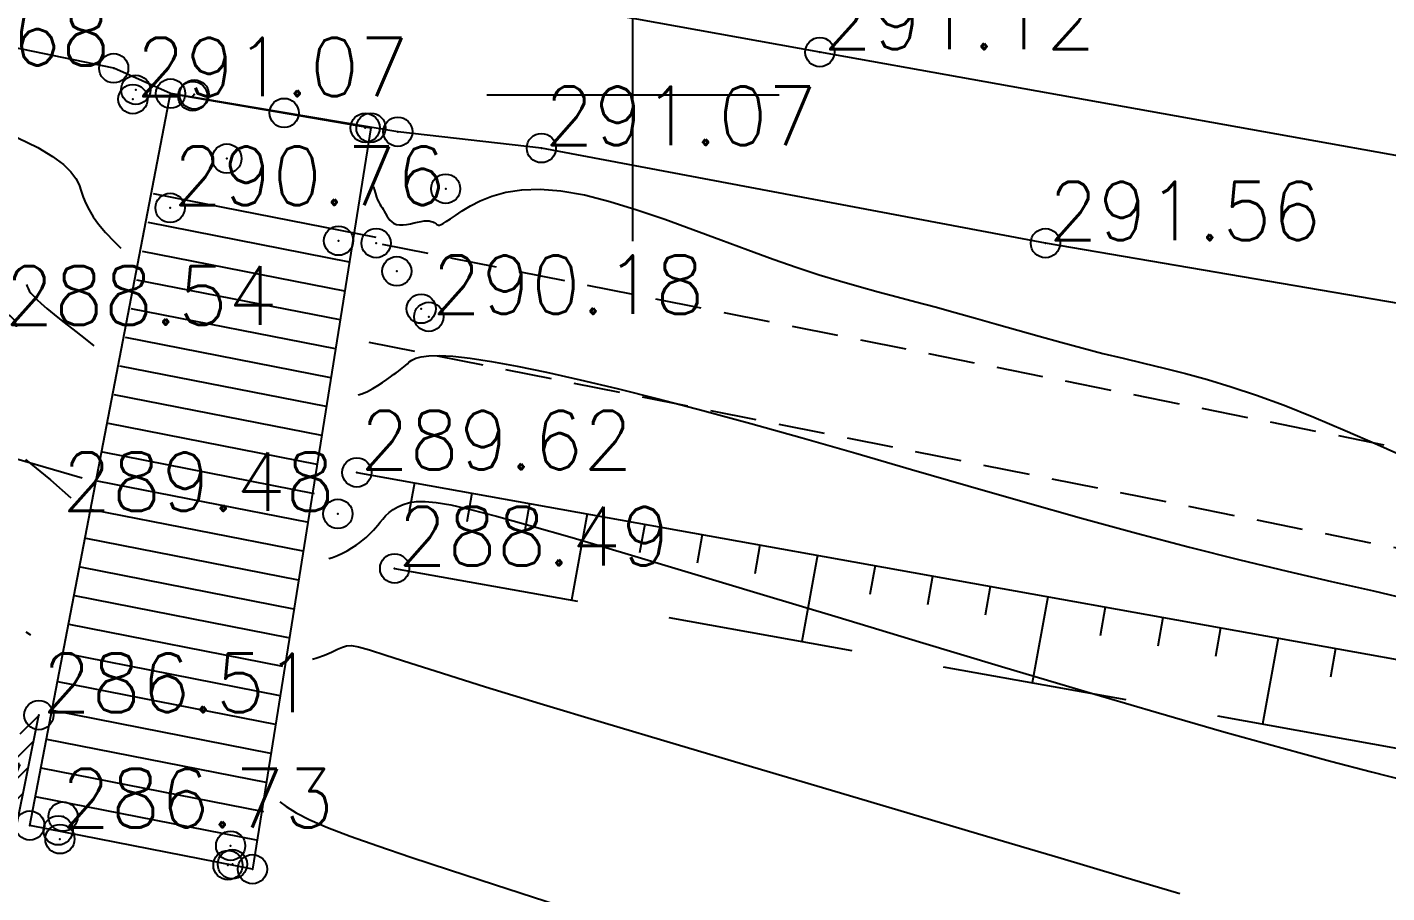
# Model space of a CAD drawing. Header units: millimetres. Extents: x 524954 to 526204, y 9523489 to 9524010.
# Drawn here: x 525789.65 to 525812.89, y 9523786.36 to 9523801.16 of the extents above; entities that cross this region are included whole.
import ezdxf
from ezdxf.enums import TextEntityAlignment as Align

# ---------------------------------------------------------------- set-up
doc = ezdxf.new("R2010")
doc.units = ezdxf.units.MM
doc.header["$PDMODE"] = 32
doc.header["$PDSIZE"] = 0.5
doc.linetypes.add('CACHE2', pattern=[4.7625, 3.175, -1.5875])
for name, color, linetype in [('Bas_Talus', 40, 'CACHE2'), ('Bord_Route_Existante', 6, 'Continuous'), ('Caniveau', 5, 'CACHE2'), ('Carroyage', 7, 'Continuous'), ('Cloture', 7, 'Continuous'), ('CN_01_00', 3, 'Continuous'), ('CN_02_00', 4, 'Continuous'), ('CN_10_00', 1, 'Continuous'), ('Haut_Talus', 30, 'Continuous'), ('Murs', 1, 'Continuous'), ('Talus', 2, 'Continuous'), ('TopoAlt', 3, 'Continuous'), ('TOPOJIS', 7, 'Continuous')]:
    doc.layers.add(name, color=color, linetype=linetype)
doc.layers.add('Bord_Route_Existante_POLY3D', color=6, linetype='Continuous', plot=False)
doc.layers.add('Trottoir', color=7, linetype='Continuous', true_color=0xff6666)
doc.styles.add('Simplex 1.0', font='Simplex.shx', dxfattribs={"width": 0.99, "height": 1})

# ---------------------------------------------------------------- blocks, each defined once
blk = doc.blocks.new('TCPOINT M')
at = {"color": 0}
blk.add_point((0, 0), dxfattribs=at)
at = {"layer": 'TopoAlt', "style": 'Simplex 1.0', "width": 0.99}
blk.add_attdef('ALT', (0.15, 0.15), '', height=1, dxfattribs=at)

msp = doc.modelspace()

# ---------------------------------------------------------------- hatches: boundary and pattern name
at = {"layer": 'Murs'}
h = msp.add_hatch(dxfattribs=at)
h.set_pattern_fill('_U', color=256, scale=0.25, angle=45, style=0, pattern_type=0)
h.set_pattern_definition([(45, (0, 0), (-0.1767766952966, 0.1767766952966), [])])
h.paths.add_polyline_path([(525783.633, 9523757.454), (525785.59, 9523768.273), (525789.845, 9523789.399), (525789.6, 9523789.448), (525785.344, 9523768.32), (525783.387, 9523757.498)])

# ---------------------------------------------------------------- linework, layer by layer
at = {"layer": 'Bas_Talus', "flags": 128}
for points in [[(525760.893, 9523801.485), (525776.387, 9523797.574), (525790.588, 9523793.454)], [(525795.927, 9523791.906), (525814.649, 9523788.549)]]:
    msp.add_lwpolyline(points, dxfattribs=at)
at = {"layer": 'Bord_Route_Existante', "flags": 128}
msp.add_lwpolyline([(525884.152, 9523793.467), (525869.882, 9523793.206), (525856.608, 9523793.696), (525854.234, 9523793.913), (525841.914, 9523794.627), (525838.504, 9523795.053), (525827.467, 9523796.366), (525816.218, 9523798.392), (525803.195, 9523800.73), (525774.527, 9523805.903), (525748.816, 9523810.429), (525741.663, 9523811.609), (525729.63, 9523812.83), (525724.918, 9523813.109), (525716.953, 9523813.279), (525707.671, 9523813.078)], dxfattribs=at)
at = {"layer": 'Bord_Route_Existante_POLY3D'}
msp.add_polyline3d([(525884.152, 9523793.467, 296.28), (525869.882, 9523793.206, 295.29), (525856.608, 9523793.696, 294.37), (525854.234, 9523793.913, 294.25), (525841.914, 9523794.627, 293.41), (525838.504, 9523795.053, 293.2), (525827.467, 9523796.366, 292.48), (525816.218, 9523798.392, 291.82), (525803.195, 9523800.73, 291.12), (525774.527, 9523805.903, 289.5), (525748.816, 9523810.429, 287.94), (525741.663, 9523811.609, 287.54), (525740.831, 9523811.708, 287.51), (525729.63, 9523812.83, 286.9), (525724.918, 9523813.109, 286.61), (525716.953, 9523813.279, 286.07), (525707.671, 9523813.078, 285.48)], dxfattribs=at)
at = {"layer": 'Caniveau', "ltscale": 0.25, "elevation": 291.83, "flags": 128}
for points in [[(525816.346, 9523793.312), (525795.609, 9523797.466)], [(525816.118, 9523791.638), (525795.381, 9523795.792)]]:
    msp.add_lwpolyline(points, dxfattribs=at)
at = {"layer": 'Carroyage'}
for p, q in [((525800, 9523797.5), (525800, 9523802.5)), ((525797.5, 9523800), (525802.5, 9523800))]:
    msp.add_line(p, q, dxfattribs=at)
at = {"layer": 'Cloture', "flags": 128}
for points in [[(525793.496, 9523786.766), (525789.691, 9523787.512), (525792.097, 9523800.022), (525795.522, 9523799.437), (525793.496, 9523786.766)], [(525795.611, 9523797.561), (525791.807, 9523798.307)], [(525795.154, 9523797.141), (525791.711, 9523797.816)], [(525795.075, 9523796.647), (525791.614, 9523797.325)], [(525794.996, 9523796.153), (525791.518, 9523796.835)], [(525794.917, 9523795.659), (525791.422, 9523796.344)], [(525794.838, 9523795.165), (525791.326, 9523795.853)], [(525794.759, 9523794.671), (525791.23, 9523795.363)], [(525794.68, 9523794.177), (525791.134, 9523794.872)], [(525794.601, 9523793.683), (525791.037, 9523794.381)], [(525794.557, 9523793.182), (525790.941, 9523793.891)], [(525794.461, 9523792.691), (525790.845, 9523793.4)], [(525794.364, 9523792.201), (525790.749, 9523792.909)], [(525794.285, 9523791.707), (525790.653, 9523792.419)], [(525794.206, 9523791.212), (525790.556, 9523791.928)], [(525794.11, 9523790.722), (525790.46, 9523791.437)], [(525794.014, 9523790.231), (525790.364, 9523790.947)], [(525793.969, 9523789.73), (525790.268, 9523790.456)], [(525793.89, 9523789.236), (525790.172, 9523789.965)], [(525783.633, 9523757.454), (525785.59, 9523768.273), (525789.845, 9523789.399), (525789.845, 9523789.399)], [(525793.811, 9523788.742), (525790.076, 9523789.475)], [(525793.732, 9523788.248), (525789.979, 9523788.984)], [(525793.688, 9523787.748), (525789.883, 9523788.493)], [(525793.592, 9523787.257), (525789.787, 9523788.003)], [(525793.496, 9523786.766), (525789.691, 9523787.512)]]:
    msp.add_lwpolyline(points, dxfattribs=at)
at = {"layer": 'CN_01_00', "flags": 128}
for points, elevation in [([(525795.568, 9523798.435), (525795.578, 9523798.387), (525795.597, 9523798.312), (525795.616, 9523798.252), (525795.635, 9523798.204), (525795.655, 9523798.165), (525795.674, 9523798.133), (525795.693, 9523798.104), (525795.712, 9523798.076), (525795.731, 9523798.046), (525795.75, 9523798.011), (525795.77, 9523797.973), (525795.792, 9523797.934), (525795.816, 9523797.896), (525795.844, 9523797.86), (525795.877, 9523797.828), (525795.915, 9523797.803), (525795.96, 9523797.786), (525796.012, 9523797.779), (525796.07, 9523797.779), (525796.131, 9523797.786), (525796.195, 9523797.797), (525796.258, 9523797.811), (525796.32, 9523797.824), (525796.378, 9523797.836), (525796.431, 9523797.844), (525796.477, 9523797.846), (525796.516, 9523797.844), (525796.549, 9523797.838), (525796.577, 9523797.829), (525796.601, 9523797.818), (525796.62, 9523797.806), (525796.636, 9523797.795), (525796.65, 9523797.784), (525796.663, 9523797.776), (525796.677, 9523797.772), (525796.695, 9523797.774), (525796.721, 9523797.784), (525796.759, 9523797.803), (525796.81, 9523797.835), (525796.879, 9523797.88), (525796.968, 9523797.94), (525797.082, 9523798.016), (525797.221, 9523798.102), (525797.39, 9523798.189), (525797.591, 9523798.269), (525797.827, 9523798.335), (525798.1, 9523798.377), (525798.414, 9523798.389), (525798.77, 9523798.361), (525799.17, 9523798.289), (525799.605, 9523798.178), (525800.066, 9523798.037), (525800.543, 9523797.876), (525801.024, 9523797.701), (525801.501, 9523797.523), (525801.963, 9523797.349), (525802.4, 9523797.189), (525802.805, 9523797.048), (525803.181, 9523796.926), (525803.533, 9523796.819), (525803.869, 9523796.723), (525804.194, 9523796.634), (525804.515, 9523796.549), (525804.836, 9523796.464), (525805.165, 9523796.376), (525805.506, 9523796.282), (525805.857, 9523796.183), (525806.216, 9523796.08), (525806.581, 9523795.976), (525806.947, 9523795.873), (525807.313, 9523795.771), (525807.676, 9523795.674), (525808.033, 9523795.582), (525808.382, 9523795.498), (525808.73, 9523795.415), (525809.081, 9523795.331), (525809.444, 9523795.239), (525809.823, 9523795.134), (525810.226, 9523795.012), (525810.66, 9523794.867), (525811.13, 9523794.694), (525811.64, 9523794.491), (525812.178, 9523794.264), (525812.728, 9523794.023), (525813.275, 9523793.777)], 291), ([(525789.636, 9523796.756), (525789.647, 9523796.723), (525789.661, 9523796.69), (525789.68, 9523796.653), (525789.71, 9523796.611), (525789.751, 9523796.562), (525789.808, 9523796.503), (525789.884, 9523796.432), (525789.981, 9523796.347), (525790.104, 9523796.246), (525790.253, 9523796.127), (525790.423, 9523795.994), (525790.608, 9523795.85), (525790.787, 9523795.711)], 289), ([(525794.802, 9523792.073), (525794.866, 9523792.091), (525794.951, 9523792.124), (525795.036, 9523792.164), (525795.118, 9523792.208), (525795.196, 9523792.256), (525795.268, 9523792.304), (525795.333, 9523792.351), (525795.39, 9523792.395), (525795.44, 9523792.437), (525795.484, 9523792.478), (525795.525, 9523792.518), (525795.563, 9523792.559), (525795.6, 9523792.602), (525795.638, 9523792.647), (525795.678, 9523792.696), (525795.723, 9523792.749), (525795.773, 9523792.804), (525795.832, 9523792.859), (525795.899, 9523792.912), (525795.979, 9523792.959), (525796.071, 9523792.999), (525796.179, 9523793.03), (525796.303, 9523793.048), (525796.45, 9523793.051), (525796.638, 9523793.034), (525796.889, 9523792.99), (525797.225, 9523792.914), (525797.668, 9523792.8), (525798.24, 9523792.641), (525798.964, 9523792.432), (525799.861, 9523792.167), (525800.943, 9523791.843), (525802.173, 9523791.472), (525803.507, 9523791.07), (525804.898, 9523790.651), (525806.299, 9523790.231), (525807.664, 9523789.825), (525808.947, 9523789.448), (525810.101, 9523789.115), (525811.092, 9523788.838), (525811.926, 9523788.612), (525812.624, 9523788.43), (525813.204, 9523788.282)], 289), ([(525789.623, 9523790.823), (525789.701, 9523790.771)], 287), ([(525793.967, 9523787.916), (525794.074, 9523787.836), (525794.245, 9523787.73), (525794.477, 9523787.611), (525794.781, 9523787.477), (525795.165, 9523787.329), (525795.637, 9523787.162), (525796.202, 9523786.972), (525796.866, 9523786.754), (525797.633, 9523786.505), (525798.509, 9523786.218), (525799.499, 9523785.891), (525800.608, 9523785.517), (525801.841, 9523785.094), (525803.196, 9523784.615), (525804.669, 9523784.077), (525806.258, 9523783.475), (525807.96, 9523782.804), (525809.771, 9523782.059), (525811.688, 9523781.236), (525813.708, 9523780.329)], 287)]:
    msp.add_lwpolyline(points, dxfattribs=dict(at, elevation=elevation))
at = {"layer": 'CN_02_00', "elevation": 288, "flags": 128}
for points in [[(525789.615, 9523793.77), (525790.043, 9523793.419), (525790.394, 9523793.115)], [(525794.523, 9523790.353), (525794.598, 9523790.375), (525794.729, 9523790.425), (525794.846, 9523790.476), (525794.948, 9523790.524), (525795.033, 9523790.562), (525795.106, 9523790.585), (525795.188, 9523790.588), (525795.309, 9523790.566), (525795.497, 9523790.513), (525795.779, 9523790.423), (525796.185, 9523790.292), (525796.743, 9523790.114), (525797.48, 9523789.883), (525798.414, 9523789.598), (525799.514, 9523789.267), (525800.738, 9523788.901), (525802.045, 9523788.513), (525803.393, 9523788.114), (525804.74, 9523787.716), (525806.045, 9523787.33), (525807.265, 9523786.969), (525808.367, 9523786.641), (525809.349, 9523786.347)]]:
    msp.add_lwpolyline(points, dxfattribs=at)
at = {"layer": 'CN_10_00', "elevation": 290, "flags": 128}
for points in [[(525789.488, 9523799.267), (525789.825, 9523799.098), (525790.08, 9523798.946), (525790.265, 9523798.809), (525790.393, 9523798.685), (525790.478, 9523798.57), (525790.533, 9523798.461), (525790.57, 9523798.356), (525790.605, 9523798.252), (525790.647, 9523798.145), (525790.702, 9523798.034), (525790.774, 9523797.916), (525790.867, 9523797.788), (525790.985, 9523797.649), (525791.13, 9523797.494), (525791.247, 9523797.382)], [(525795.303, 9523794.87), (525795.366, 9523794.89), (525795.464, 9523794.932), (525795.556, 9523794.98), (525795.642, 9523795.031), (525795.721, 9523795.083), (525795.792, 9523795.134), (525795.854, 9523795.179), (525795.907, 9523795.218), (525795.952, 9523795.25), (525795.991, 9523795.278), (525796.026, 9523795.303), (525796.056, 9523795.326), (525796.085, 9523795.349), (525796.114, 9523795.374), (525796.144, 9523795.402), (525796.177, 9523795.435), (525796.222, 9523795.468), (525796.287, 9523795.499), (525796.381, 9523795.525), (525796.512, 9523795.541), (525796.69, 9523795.544), (525796.922, 9523795.531), (525797.218, 9523795.497), (525797.584, 9523795.441), (525798.02, 9523795.361), (525798.525, 9523795.258), (525799.096, 9523795.131), (525799.733, 9523794.98), (525800.433, 9523794.805), (525801.194, 9523794.606), (525802.015, 9523794.383), (525802.891, 9523794.137), (525803.812, 9523793.873), (525804.764, 9523793.598), (525805.733, 9523793.318), (525806.706, 9523793.038), (525807.67, 9523792.766), (525808.611, 9523792.507), (525809.516, 9523792.268), (525810.374, 9523792.054), (525811.183, 9523791.861), (525811.944, 9523791.685), (525812.658, 9523791.52), (525813.327, 9523791.364)]]:
    msp.add_lwpolyline(points, dxfattribs=at)
at = {"layer": 'Haut_Talus', "elevation": 289.62, "flags": 128}
msp.add_lwpolyline([(525795.281, 9523793.547), (525815.313, 9523789.943)], dxfattribs=at)
at = {"layer": 'Talus'}
for p, q in [((525796.265, 9523793.37, 289.62), (525796.176, 9523792.877, 289.62)), ((525797.249, 9523793.193, 289.62), (525797.161, 9523792.7, 289.62)), ((525798.233, 9523793.016, 289.62), (525798.145, 9523792.524, 289.62)), ((525799.218, 9523792.838, 289.62), (525798.952, 9523791.363)), ((525800.202, 9523792.661, 289.62), (525800.113, 9523792.17, 193.08)), ((525801.186, 9523792.484, 289.62), (525801.098, 9523791.993, 193.08)), ((525802.17, 9523792.307, 289.62), (525802.082, 9523791.816, 193.08)), ((525803.154, 9523792.13, 289.62), (525802.889, 9523790.657)), ((525804.139, 9523791.953, 289.62), (525804.05, 9523791.462, 193.08)), ((525805.123, 9523791.776, 289.62), (525805.034, 9523791.286, 193.08)), ((525806.107, 9523791.599, 289.62), (525806.019, 9523791.109, 193.08)), ((525807.091, 9523791.422, 289.62), (525806.827, 9523789.952)), ((525808.075, 9523791.245, 289.62), (525807.987, 9523790.755, 193.08)), ((525809.06, 9523791.068, 289.62), (525808.971, 9523790.578, 193.08)), ((525810.044, 9523790.891, 289.62), (525809.956, 9523790.401, 193.08)), ((525811.028, 9523790.714, 289.62), (525810.764, 9523789.246)), ((525812.012, 9523790.537, 289.62), (525811.924, 9523790.048, 193.08))]:
    msp.add_line(p, q, dxfattribs=at)
at = {"layer": 'Trottoir', "flags": 128}
msp.add_lwpolyline([(525911.085, 9523793.428), (525906.321, 9523792.844), (525900.494, 9523792.338), (525894.562, 9523791.839), (525886.49, 9523791.502), (525879.099, 9523791.58), (525875.256, 9523791.35), (525868.808, 9523790.83), (525860.84, 9523791.337), (525853.905, 9523791.734), (525845.09, 9523792.412), (525837.656, 9523793.061), (525829.276, 9523794.015), (525822.525, 9523794.821), (525807.052, 9523797.465), (525798.435, 9523799.091), (525795.981, 9523799.369), (525792.097, 9523800.022), (525791.124, 9523800.454), (525783.535, 9523802.027), (525773.703, 9523803.861), (525752.466, 9523807.128)], dxfattribs=at)

# ---------------------------------------------------------------- block references
at = {"layer": 'TOPOJIS'}
ref = msp.add_blockref('TCPOINT M', (525803.195, 9523800.73, 291.12), dxfattribs=at)
ref.add_attrib('ALT', '291.12', (525803.245, 9523800.78, 291.12), dxfattribs={"layer": 'TopoAlt', "height": 1, "style": 'Simplex 1.0', "width": 0.99})
ref = msp.add_blockref('TCPOINT M', (525791.124, 9523800.454, 290.68), dxfattribs=at)
ref.add_attrib('ALT', '290.68', dxfattribs={"layer": 'TopoAlt', "height": 1, "style": 'Simplex 1.0', "width": 0.99}).set_placement((525791.074, 9523800.504, 290.68), align=Align.RIGHT)
ref = msp.add_blockref('TCPOINT M', (525791.453, 9523799.927, 291.07), dxfattribs=at)
ref.add_attrib('ALT', '291.07', (525791.503, 9523799.977, 291.07), dxfattribs={"layer": 'TopoAlt', "height": 1, "style": 'Simplex 1.0', "width": 0.99})
for p in [(525791.501, 9523800.086, 291.02), (525792.097, 9523800.022, 290.98), (525792.475, 9523799.979, 291), (525792.502, 9523800.006, 290.89), (525794.038, 9523799.69, 290.92), (525795.423, 9523799.436, 290.99), (525795.522, 9523799.437, 291.17), (525795.981, 9523799.369, 291.2), (525793.06, 9523798.91, 290.85), (525796.799, 9523798.395, 291.34), (525794.968, 9523797.507, 290.95), (525795.609, 9523797.466, 290.9), (525795.964, 9523796.985, 290.36), (525796.38, 9523796.345, 290.24), (525790.258, 9523787.665, 286.65), (525790.206, 9523787.281, 286.52), (525793.123, 9523787.165, 286.53), (525793.078, 9523786.836, 286.48), (525793.153, 9523786.85, 286.71), (525793.496, 9523786.766, 286.7)]:
    msp.add_blockref('TCPOINT M', p, dxfattribs=at)
ref = msp.add_blockref('TCPOINT M', (525798.435, 9523799.091, 291.07), dxfattribs=at)
ref.add_attrib('ALT', '291.07', (525798.485, 9523799.141, 291.07), dxfattribs={"layer": 'TopoAlt', "height": 1, "style": 'Simplex 1.0', "width": 0.99})
ref = msp.add_blockref('TCPOINT M', (525792.088, 9523798.067, 290.76), dxfattribs=at)
ref.add_attrib('ALT', '290.76', (525792.138, 9523798.117, 290.76), dxfattribs={"layer": 'TopoAlt', "height": 1, "style": 'Simplex 1.0', "width": 0.99})
ref = msp.add_blockref('TCPOINT M', (525807.052, 9523797.465, 291.56), dxfattribs=at)
ref.add_attrib('ALT', '291.56', (525807.102, 9523797.515, 291.56), dxfattribs={"layer": 'TopoAlt', "height": 1, "style": 'Simplex 1.0', "width": 0.99})
ref = msp.add_blockref('TCPOINT M', (525789.207, 9523796.02, 288.54), dxfattribs=at)
ref.add_attrib('ALT', '288.54', (525789.257, 9523796.07, 288.54), dxfattribs={"layer": 'TopoAlt', "height": 1, "style": 'Simplex 1.0', "width": 0.99})
ref = msp.add_blockref('TCPOINT M', (525796.51, 9523796.206, 290.18), dxfattribs=at)
ref.add_attrib('ALT', '290.18', (525796.56, 9523796.256, 290.18), dxfattribs={"layer": 'TopoAlt', "height": 1, "style": 'Simplex 1.0', "width": 0.99})
ref = msp.add_blockref('TCPOINT M', (525795.281, 9523793.547, 289.62), dxfattribs=at)
ref.add_attrib('ALT', '289.62', (525795.331, 9523793.597, 289.62), dxfattribs={"layer": 'TopoAlt', "height": 1, "style": 'Simplex 1.0', "width": 0.99})
ref = msp.add_blockref('TCPOINT M', (525794.957, 9523792.838, 289.48), dxfattribs=at)
ref.add_attrib('ALT', '289.48', dxfattribs={"layer": 'TopoAlt', "height": 1, "style": 'Simplex 1.0', "width": 0.99}).set_placement((525794.907, 9523792.888, 289.48), align=Align.RIGHT)
ref = msp.add_blockref('TCPOINT M', (525795.927, 9523791.906, 288.49), dxfattribs=at)
ref.add_attrib('ALT', '288.49', (525795.977, 9523791.956, 288.49), dxfattribs={"layer": 'TopoAlt', "height": 1, "style": 'Simplex 1.0', "width": 0.99})
ref = msp.add_blockref('TCPOINT M', (525789.845, 9523789.399, 286.51), dxfattribs=at)
ref.add_attrib('ALT', '286.51', (525789.895, 9523789.449, 286.51), dxfattribs={"layer": 'TopoAlt', "height": 1, "style": 'Simplex 1.0', "width": 0.99})
ref = msp.add_blockref('TCPOINT M', (525789.691, 9523787.512, 286.67), dxfattribs=at)
ref.add_attrib('ALT', '286.67', dxfattribs={"layer": 'TopoAlt', "height": 1, "style": 'Simplex 1.0', "width": 0.99}).set_placement((525789.641, 9523787.562, 286.67), align=Align.RIGHT)
ref = msp.add_blockref('TCPOINT M', (525790.173, 9523787.429, 286.73), dxfattribs=at)
ref.add_attrib('ALT', '286.73', (525790.223, 9523787.479, 286.73), dxfattribs={"layer": 'TopoAlt', "height": 1, "style": 'Simplex 1.0', "width": 0.99})

doc.saveas('drawing.dxf')
